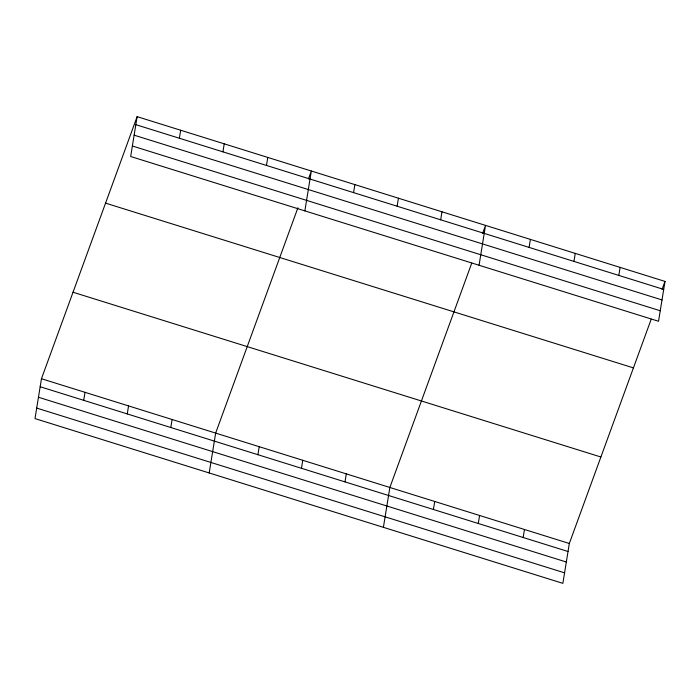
<?xml version="1.0" encoding="UTF-8"?>
<svg xmlns="http://www.w3.org/2000/svg" width="700" height="700" viewBox="0 0 700 700"><rect width="100%" height="100%" fill="white"/><g stroke="black" fill="none" stroke-linecap="round" stroke-linejoin="round"><path stroke-width="1.05" d="M137.13 116.646L130.673 156.511L658.543 321.274L665 281.409L137.13 116.646L41.458 378.726L35 418.591L562.87 583.354L569.327 543.489L651.21 319.183M83.711 400.33L85.006 392.324M127.26 413.928L128.555 405.912M179.384 138.25L180.679 130.235M170.809 427.516L172.104 419.51M222.933 151.847L224.227 143.832M209.195 472.964L215.653 433.099L297.902 207.795M266.481 165.436L267.776 157.421M257.906 454.702L259.201 446.688M304.868 210.884L311.325 171.019L308.42 178.972M301.455 468.3L302.75 460.285M353.579 192.623L354.874 184.607M345.004 481.889L346.299 473.874M397.127 206.211L398.422 198.205M383.399 527.336L389.856 487.471L471.73 263.165M440.676 219.809L441.971 211.794M433.422 509.486L434.717 501.471M479.062 265.256L485.52 225.391L482.624 233.345M478.293 523.495L479.588 515.48M529.095 247.406L530.39 239.391M523.163 537.495L524.457 529.489M573.965 261.406L575.26 253.4M618.835 275.415L620.13 267.4M662.095 289.363L665 281.409M135.826 124.661L663.705 289.424M134.129 135.17L661.999 299.933M132.37 146.002L660.249 310.765M105.56 203.131L633.43 367.894M73.027 292.241L600.898 457.004M41.458 378.726L569.327 543.489M40.163 386.741L568.032 551.504M38.456 397.25L566.326 562.012M36.706 408.082L564.576 572.845"/></g></svg>
